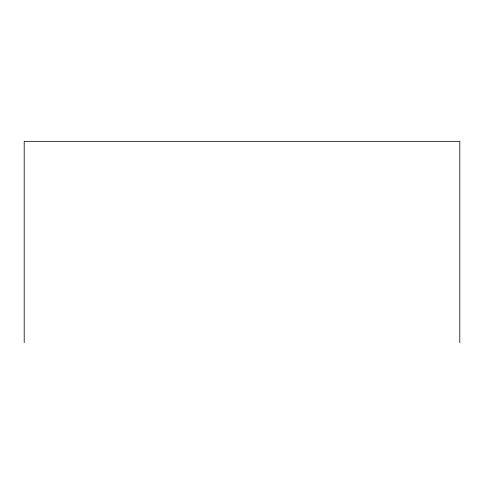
<?xml version="1.0" encoding="UTF-8"?>
<svg xmlns="http://www.w3.org/2000/svg" width="484" height="484" viewBox="0 0 484 484"><rect width="100%" height="100%" fill="white"/><g stroke="black" fill="none" stroke-linecap="round" stroke-linejoin="round"><path stroke-width="0.73" d="M459.8 342.666L459.8 141.334L24.2 141.334L24.2 342.666"/></g></svg>
